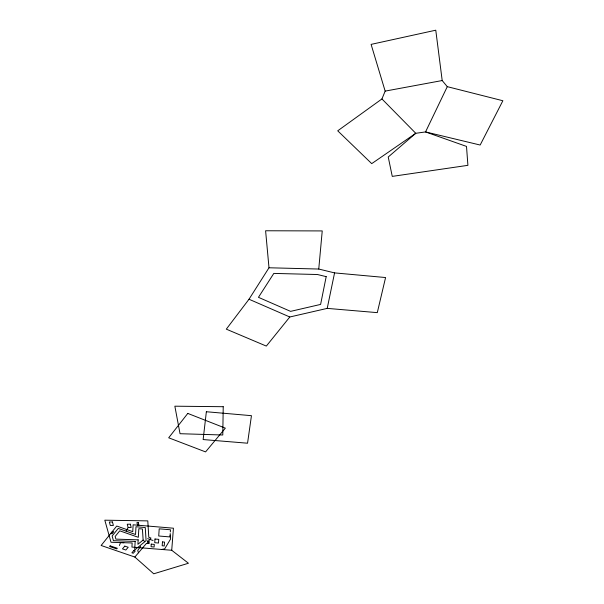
<?xml version="1.0" encoding="UTF-8"?>
<svg xmlns="http://www.w3.org/2000/svg" width="604" height="604" viewBox="0 0 604 604"><rect width="100%" height="100%" fill="white"/><g stroke="black" fill="none" stroke-linecap="round" stroke-linejoin="round"><path stroke-width="0.91" d="M170.071 535.144L169.935 536.926L158.716 535.997L159.207 528.825L170.479 529.776L170.313 531.935M171.717 550.267L173.439 528.213L133.122 524.801L132.759 531.656L116.731 526.039L101.132 545.48L134.843 557.047L153.733 573.8L188.44 563.245L171.717 550.267L131.936 547.081L132.155 542.966L111.008 542.264L104.809 520.187L147.799 520.882L148.78 537.273L151 538.051L148.969 540.437L149.15 543.532L146.41 543.441L134.843 557.047M318.753 269.037L322.234 230.924L265.601 230.766L268.999 267.776L249.014 299.237L226.304 329.157L266.326 346.084L289.799 316.994L327.217 308.38L377.296 312.638L385.579 277.538L334.571 272.895L318.753 269.037L268.999 267.776M327.217 308.38L334.571 272.895M119.411 545.503L120.528 542.581L123.843 542.769M381.939 98.943L385.156 91.113L371.098 44.386L435.771 30.2L442.196 80.543L447.285 86.659L502.868 100.74L480.165 145.035L425.541 131.929L415.771 133.295L371.724 163.631L337.719 130.811L381.939 98.943L415.771 133.295L388.236 157.002L392.26 176.391L467.904 165.33L466.507 146.417L425.541 131.929L447.285 86.659M127.957 527.813L126.115 530.976M140.589 546.258L137.72 550.531L138.475 552.773M161.698 549.466L164.696 548.855L170.494 539.191L170.192 533.543M385.156 91.113L442.196 80.543M147.618 538.647L153.069 540.505M249.014 299.237L289.799 316.994M143.103 540.051L144.598 541.418M223.223 406.711L222.785 435.001L180.037 433.71L174.85 406.19L223.223 406.711M135.16 541.418L134.677 549.98L146.085 540.701L145.262 527.534L135.983 526.748L135.553 534.487L118.241 528.432L112.14 536.005L113.439 540.693L135.16 541.418M138.173 539.855L137.908 544.295L143.14 540.021L142.416 528.991L138.837 528.689L138.324 537.311L119.743 530.818L115.153 536.48L115.877 539.115L138.173 539.855M147.504 541.071L147.361 543.389L148.554 543.502L148.705 541.184L147.504 541.071M151.234 544.121L151.06 546.711L154.118 547.005L154.307 544.415L151.234 544.121M154.994 539.002L154.73 542.679L158.482 543.041L158.761 539.364L154.994 539.002M162.484 541.909L162.174 545.759L164.22 545.956L164.53 542.105L162.484 541.909M206.357 411.739L203.14 439.553L247.549 443.208L251.453 415.68L206.357 411.739M326.19 276.64L320.611 304.416L290.577 311.37L258.452 297.327L273.816 273.408L317.462 274.518L326.19 276.64M187.791 413.415L168.69 437.794L205.571 451.905L225.337 428.145L187.791 413.415M112.601 531.414L111 533.453L112.11 533.815L113.718 531.777L112.601 531.414M110.154 545.857L109.603 546.507L116.746 548.908L117.297 548.258L110.154 545.857M124.809 546.114L122.438 548.885L125.836 550.025L128.214 547.262L124.809 546.114M133.877 550.538L131.906 552.796L133.295 553.264L135.266 551.007L133.877 550.538M112.45 521.984L109.347 521.999L110.298 525.45L113.386 525.435L112.45 521.984M138.293 522.619L136.912 522.626L137.516 525.065L138.89 525.057L138.293 522.619M130.366 524.212L127.263 524.227L128.101 527.466L131.189 527.451L130.366 524.212"/></g></svg>
